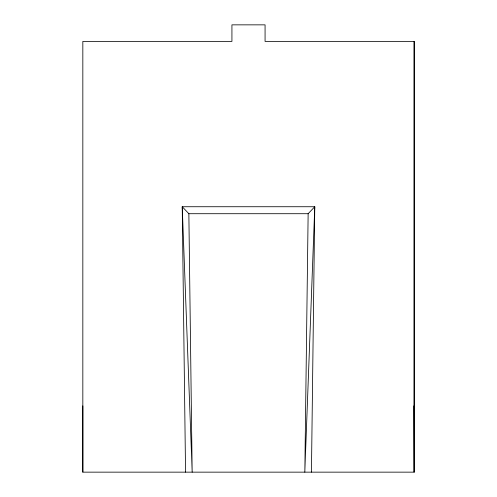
<?xml version="1.0" encoding="UTF-8"?>
<svg xmlns="http://www.w3.org/2000/svg" width="497" height="497" viewBox="0 0 497 497"><rect width="100%" height="100%" fill="white"/><g stroke="black" fill="none" stroke-linecap="round" stroke-linejoin="round"><path stroke-width="0.75" d="M82.831 472.15L82.831 41.419L231.931 41.419L231.931 24.85L265.069 24.85L265.069 41.419L414.169 41.419L414.163 472.15L82.837 472.15L82.831 405.881M414.169 41.419L414.163 472.15L413.871 405.881M311.445 472.15L314.769 206.733L308.14 213.71L304.816 472.144L314.769 206.733L182.231 206.733L185.549 472.15M188.86 213.71L192.177 472.15L182.231 206.733L188.86 213.71L308.14 213.71"/></g></svg>
